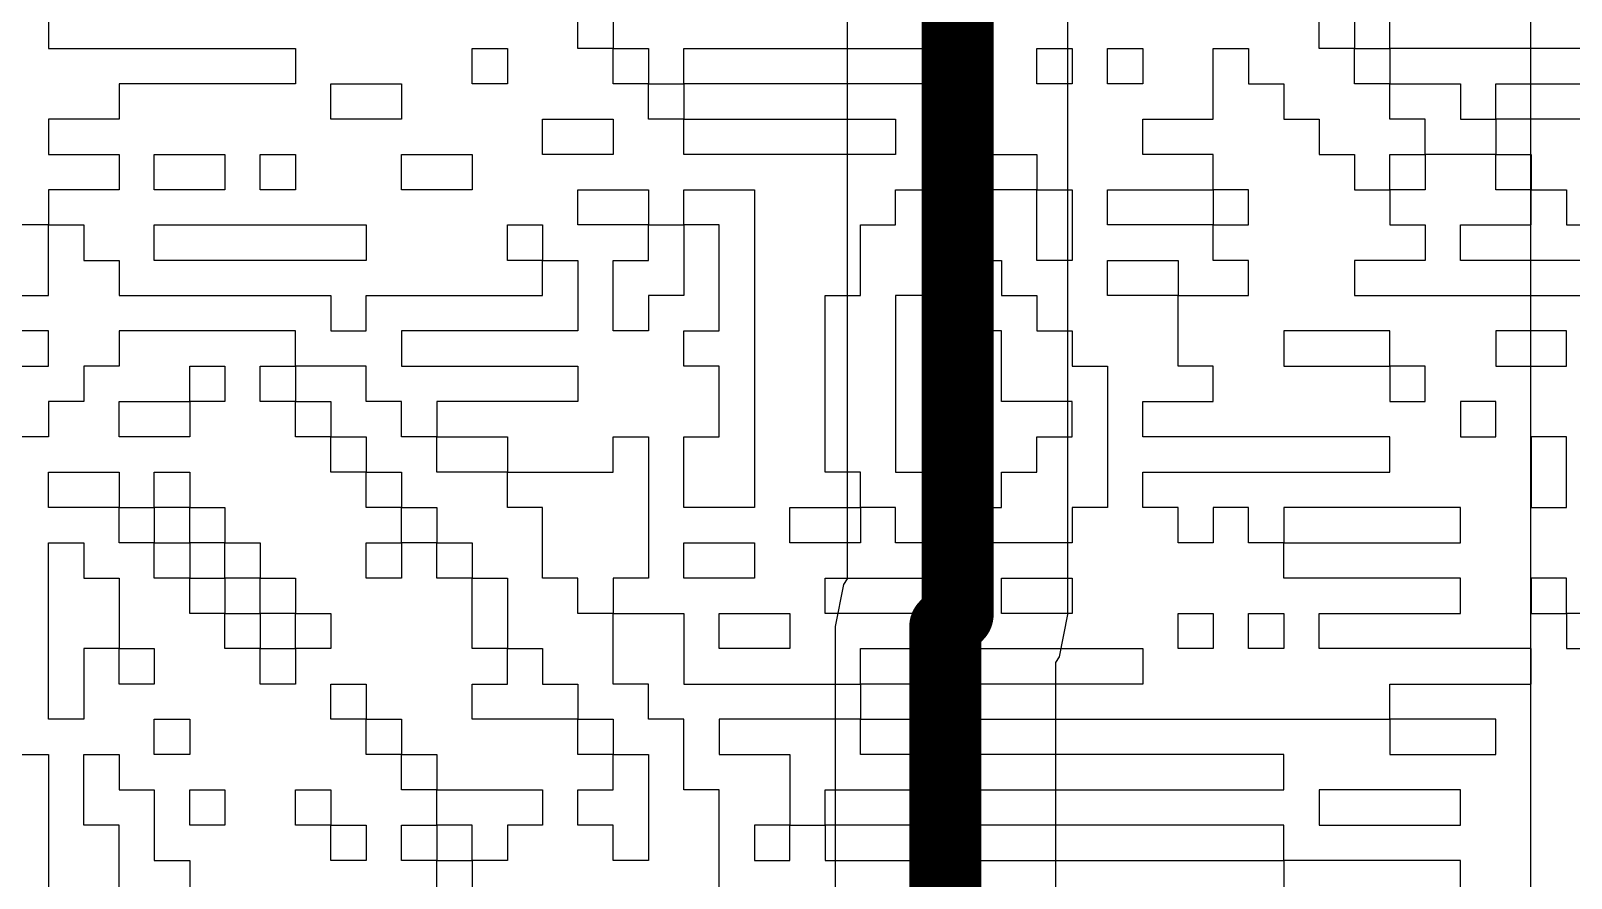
# Model space of a CAD drawing. Header units: inches. Extents: x 0.02 to 6.01, y 0.01 to 5.6.
# Drawn here: x 3.3868 to 3.6003, y 2.6348 to 2.7523 of the extents above; entities that cross this region are included whole.
import ezdxf

# ---------------------------------------------------------------- set-up
doc = ezdxf.new("R2010")
doc.units = ezdxf.units.IN
doc.header["$MEASUREMENT"] = 0
for name, color, linetype in [('Bottom Layer', 5, 'Continuous'), ('Bottom Overlay', 54, 'Continuous'), ('Top Layer', 1, 'Continuous')]:
    doc.layers.add(name, color=color, linetype=linetype)

msp = doc.modelspace()

# ---------------------------------------------------------------- linework, layer by layer
at = {"layer": 'Bottom Layer'}
msp.add_lwpolyline([(4.54993, 5.5954, 0.01, 0.01, -0.760418), (3.00371, 0.01993, 0.01, 0.01, 0)], format="xyseb", dxfattribs=at)
at = {"layer": 'Bottom Overlay'}
for p, q in [((3.38925, 2.75471), (3.38925, 2.74981)), ((3.46265, 2.74981), (3.46265, 2.75471)), ((3.46755, 2.75471), (3.46755, 2.74981)), ((3.56541, 2.74981), (3.56541, 2.75471)), ((3.57031, 2.75471), (3.57031, 2.74981)), ((3.5752, 2.74981), (3.5752, 2.75471)), ((3.38925, 2.74981), (3.42351, 2.74981)), ((3.42351, 2.74981), (3.42351, 2.74492)), ((3.44797, 2.74492), (3.44797, 2.74981)), ((3.44797, 2.74981), (3.45287, 2.74981)), ((3.45287, 2.74981), (3.45287, 2.74492)), ((3.46755, 2.74981), (3.46265, 2.74981)), ((3.46755, 2.74492), (3.46755, 2.74981)), ((3.46755, 2.74981), (3.47244, 2.74981)), ((3.47244, 2.74981), (3.47244, 2.74492)), ((3.47733, 2.74492), (3.47733, 2.74981)), ((3.47733, 2.74981), (3.51159, 2.74981)), ((3.51159, 2.74981), (3.51648, 2.74981)), ((3.51648, 2.74981), (3.51648, 2.74492)), ((3.52627, 2.74981), (3.53116, 2.74981)), ((3.52627, 2.74492), (3.52627, 2.74981)), ((3.53116, 2.74981), (3.53116, 2.74492)), ((3.53605, 2.74981), (3.54095, 2.74981)), ((3.53605, 2.74492), (3.53605, 2.74981)), ((3.54095, 2.74981), (3.54095, 2.74492)), ((3.55073, 2.74003), (3.55073, 2.74981)), ((3.55073, 2.74981), (3.55563, 2.74981)), ((3.55563, 2.74981), (3.55563, 2.74492)), ((3.57031, 2.74981), (3.56541, 2.74981)), ((3.57031, 2.74981), (3.5752, 2.74981)), ((3.57031, 2.74492), (3.57031, 2.74981)), ((3.5752, 2.74981), (3.5752, 2.74492)), ((3.61435, 2.74981), (3.5752, 2.74981)), ((3.42351, 2.74492), (3.39904, 2.74492)), ((3.39904, 2.74492), (3.39904, 2.74003)), ((3.4284, 2.74003), (3.4284, 2.74492)), ((3.4284, 2.74492), (3.43329, 2.74492)), ((3.43329, 2.74492), (3.43819, 2.74492)), ((3.43819, 2.74492), (3.43819, 2.74003)), ((3.45287, 2.74492), (3.44797, 2.74492)), ((3.47244, 2.74492), (3.46755, 2.74492)), ((3.47244, 2.74492), (3.47733, 2.74492)), ((3.47244, 2.74003), (3.47244, 2.74492)), ((3.47733, 2.74492), (3.47733, 2.74003)), ((3.51648, 2.74492), (3.47733, 2.74492)), ((3.53116, 2.74492), (3.52627, 2.74492)), ((3.54095, 2.74492), (3.53605, 2.74492)), ((3.55563, 2.74492), (3.56052, 2.74492)), ((3.56052, 2.74492), (3.56052, 2.74003)), ((3.5752, 2.74492), (3.57031, 2.74492)), ((3.5752, 2.74003), (3.5752, 2.74492)), ((3.5752, 2.74492), (3.58499, 2.74492)), ((3.58499, 2.74492), (3.58499, 2.74003)), ((3.58988, 2.74003), (3.58988, 2.74492)), ((3.58988, 2.74492), (3.60945, 2.74492)), ((3.39904, 2.74003), (3.38925, 2.74003)), ((3.38925, 2.74003), (3.38925, 2.73513)), ((3.43819, 2.74003), (3.4284, 2.74003)), ((3.45776, 2.73513), (3.45776, 2.74003)), ((3.45776, 2.74003), (3.46755, 2.74003)), ((3.46755, 2.74003), (3.46755, 2.73513)), ((3.47733, 2.74003), (3.47244, 2.74003)), ((3.47733, 2.73513), (3.47733, 2.74003)), ((3.47733, 2.74003), (3.50669, 2.74003)), ((3.50669, 2.74003), (3.50669, 2.73513)), ((3.54095, 2.73513), (3.54095, 2.74003)), ((3.54095, 2.74003), (3.55073, 2.74003)), ((3.56052, 2.74003), (3.56541, 2.74003)), ((3.56541, 2.74003), (3.56541, 2.73513)), ((3.58009, 2.74003), (3.5752, 2.74003)), ((3.58009, 2.73513), (3.58009, 2.74003)), ((3.58499, 2.74003), (3.58988, 2.74003)), ((3.58988, 2.74003), (3.58988, 2.73513)), ((3.60945, 2.74003), (3.58988, 2.74003)), ((3.38925, 2.73513), (3.39904, 2.73513)), ((3.39904, 2.73513), (3.39904, 2.73024)), ((3.40393, 2.73024), (3.40393, 2.73513)), ((3.40393, 2.73513), (3.41372, 2.73513)), ((3.41372, 2.73513), (3.41372, 2.73024)), ((3.41861, 2.73024), (3.41861, 2.73513)), ((3.41861, 2.73513), (3.42351, 2.73513)), ((3.42351, 2.73513), (3.42351, 2.73024)), ((3.43819, 2.73024), (3.43819, 2.73513)), ((3.43819, 2.73513), (3.44797, 2.73513)), ((3.44797, 2.73513), (3.44797, 2.73024)), ((3.46265, 2.73513), (3.45776, 2.73513)), ((3.46755, 2.73513), (3.46265, 2.73513)), ((3.50669, 2.73513), (3.47733, 2.73513)), ((3.51159, 2.73024), (3.51159, 2.73513)), ((3.51159, 2.73513), (3.52627, 2.73513)), ((3.52627, 2.73513), (3.52627, 2.73024)), ((3.55073, 2.73513), (3.54095, 2.73513)), ((3.55073, 2.73024), (3.55073, 2.73513)), ((3.56541, 2.73513), (3.57031, 2.73513)), ((3.57031, 2.73513), (3.57031, 2.73024)), ((3.5752, 2.73024), (3.5752, 2.73513)), ((3.5752, 2.73513), (3.58009, 2.73513)), ((3.58009, 2.73513), (3.58009, 2.73024)), ((3.58988, 2.73513), (3.58009, 2.73513)), ((3.58988, 2.73024), (3.58988, 2.73513)), ((3.58988, 2.73513), (3.59477, 2.73513)), ((3.59477, 2.73513), (3.59477, 2.73024)), ((3.39904, 2.73024), (3.38925, 2.73024)), ((3.38925, 2.73024), (3.38925, 2.72535)), ((3.41372, 2.73024), (3.40393, 2.73024)), ((3.42351, 2.73024), (3.41861, 2.73024)), ((3.44308, 2.73024), (3.43819, 2.73024)), ((3.44797, 2.73024), (3.44308, 2.73024)), ((3.46265, 2.72535), (3.46265, 2.73024)), ((3.46265, 2.73024), (3.46755, 2.73024)), ((3.46755, 2.73024), (3.47244, 2.73024)), ((3.47244, 2.73024), (3.47244, 2.72535)), ((3.47733, 2.72535), (3.47733, 2.73024)), ((3.47733, 2.73024), (3.48223, 2.73024)), ((3.48223, 2.73024), (3.48712, 2.73024)), ((3.48712, 2.73024), (3.48712, 2.6862)), ((3.50669, 2.72535), (3.50669, 2.73024)), ((3.50669, 2.73024), (3.51159, 2.73024)), ((3.51648, 2.73024), (3.51159, 2.73024)), ((3.51159, 2.73024), (3.51159, 2.71556)), ((3.52627, 2.73024), (3.51648, 2.73024)), ((3.52627, 2.72045), (3.52627, 2.73024)), ((3.52627, 2.73024), (3.53116, 2.73024)), ((3.53116, 2.73024), (3.53116, 2.72535)), ((3.53605, 2.72535), (3.53605, 2.73024)), ((3.53605, 2.73024), (3.55073, 2.73024)), ((3.55073, 2.73024), (3.55073, 2.72535)), ((3.55563, 2.73024), (3.55073, 2.73024)), ((3.55563, 2.72535), (3.55563, 2.73024)), ((3.57031, 2.73024), (3.5752, 2.73024)), ((3.58009, 2.73024), (3.5752, 2.73024)), ((3.5752, 2.73024), (3.5752, 2.72535)), ((3.59477, 2.73024), (3.58988, 2.73024)), ((3.59477, 2.72535), (3.59477, 2.73024)), ((3.59477, 2.73024), (3.59967, 2.73024)), ((3.59967, 2.73024), (3.59967, 2.72535)), ((3.38925, 2.72535), (3.37947, 2.72535)), ((3.38925, 2.71556), (3.38925, 2.72535)), ((3.38925, 2.72535), (3.39415, 2.72535)), ((3.39415, 2.72535), (3.39415, 2.72045)), ((3.40393, 2.72045), (3.40393, 2.72535)), ((3.40393, 2.72535), (3.43329, 2.72535)), ((3.43329, 2.72535), (3.43329, 2.72045)), ((3.45287, 2.72535), (3.45776, 2.72535)), ((3.45287, 2.72045), (3.45287, 2.72535)), ((3.45776, 2.72535), (3.45776, 2.72045)), ((3.47244, 2.72535), (3.46265, 2.72535)), ((3.47244, 2.72045), (3.47244, 2.72535)), ((3.47244, 2.72535), (3.47733, 2.72535)), ((3.47733, 2.72535), (3.47733, 2.72045)), ((3.48223, 2.72535), (3.47733, 2.72535)), ((3.48223, 2.71067), (3.48223, 2.72535)), ((3.5018, 2.71556), (3.5018, 2.72535)), ((3.5018, 2.72535), (3.50669, 2.72535)), ((3.53116, 2.72535), (3.53116, 2.72045)), ((3.54095, 2.72535), (3.53605, 2.72535)), ((3.54584, 2.72535), (3.54095, 2.72535)), ((3.55073, 2.72535), (3.54584, 2.72535)), ((3.55073, 2.72045), (3.55073, 2.72535)), ((3.55073, 2.72535), (3.55563, 2.72535)), ((3.5752, 2.72535), (3.58009, 2.72535)), ((3.58009, 2.72535), (3.58009, 2.72045)), ((3.58499, 2.72045), (3.58499, 2.72535)), ((3.58499, 2.72535), (3.59477, 2.72535)), ((3.59967, 2.72535), (3.60456, 2.72535)), ((3.39415, 2.72045), (3.39904, 2.72045)), ((3.39904, 2.72045), (3.39904, 2.71556)), ((3.40883, 2.72045), (3.40393, 2.72045)), ((3.43329, 2.72045), (3.40883, 2.72045)), ((3.45776, 2.72045), (3.45287, 2.72045)), ((3.45776, 2.71556), (3.45776, 2.72045)), ((3.45776, 2.72045), (3.46265, 2.72045)), ((3.46265, 2.72045), (3.46265, 2.71067)), ((3.46755, 2.71067), (3.46755, 2.72045)), ((3.46755, 2.72045), (3.47244, 2.72045)), ((3.47733, 2.72045), (3.47733, 2.71556)), ((3.51648, 2.71067), (3.51648, 2.72045)), ((3.51648, 2.72045), (3.52137, 2.72045)), ((3.52137, 2.72045), (3.52137, 2.71556)), ((3.53116, 2.72045), (3.52627, 2.72045)), ((3.53605, 2.71556), (3.53605, 2.72045)), ((3.53605, 2.72045), (3.54584, 2.72045)), ((3.54584, 2.72045), (3.54584, 2.71556)), ((3.55563, 2.72045), (3.55073, 2.72045)), ((3.55563, 2.71556), (3.55563, 2.72045)), ((3.58009, 2.72045), (3.57031, 2.72045)), ((3.57031, 2.72045), (3.57031, 2.71556)), ((3.59477, 2.72045), (3.58499, 2.72045)), ((3.59967, 2.72045), (3.59477, 2.72045)), ((3.60456, 2.72045), (3.59967, 2.72045)), ((3.38436, 2.71556), (3.38925, 2.71556)), ((3.39904, 2.71556), (3.4284, 2.71556)), ((3.4284, 2.71556), (3.4284, 2.71067)), ((3.43329, 2.71067), (3.43329, 2.71556)), ((3.43329, 2.71556), (3.45776, 2.71556)), ((3.47733, 2.71556), (3.47244, 2.71556)), ((3.47244, 2.71556), (3.47244, 2.71067)), ((3.49691, 2.69109), (3.49691, 2.71556)), ((3.49691, 2.71556), (3.5018, 2.71556)), ((3.51159, 2.71556), (3.50669, 2.71556)), ((3.50669, 2.71556), (3.50669, 2.69109)), ((3.52137, 2.71556), (3.52627, 2.71556)), ((3.52627, 2.71556), (3.52627, 2.71067)), ((3.54095, 2.71556), (3.53605, 2.71556)), ((3.54584, 2.71556), (3.54095, 2.71556)), ((3.54584, 2.70577), (3.54584, 2.71556)), ((3.54584, 2.71556), (3.55563, 2.71556)), ((3.57031, 2.71556), (3.60456, 2.71556)), ((3.38925, 2.71067), (3.38436, 2.71067)), ((3.38925, 2.70577), (3.38925, 2.71067)), ((3.42351, 2.71067), (3.39904, 2.71067)), ((3.39904, 2.71067), (3.39904, 2.70577)), ((3.42351, 2.70577), (3.42351, 2.71067)), ((3.4284, 2.71067), (3.43329, 2.71067)), ((3.46265, 2.71067), (3.43819, 2.71067)), ((3.43819, 2.71067), (3.43819, 2.70577)), ((3.47244, 2.71067), (3.46755, 2.71067)), ((3.47733, 2.70577), (3.47733, 2.71067)), ((3.47733, 2.71067), (3.48223, 2.71067)), ((3.51159, 2.70577), (3.51159, 2.71067)), ((3.51159, 2.71067), (3.51648, 2.71067)), ((3.51648, 2.71067), (3.51648, 2.70088)), ((3.52137, 2.71067), (3.51648, 2.71067)), ((3.52137, 2.70088), (3.52137, 2.71067)), ((3.52627, 2.71067), (3.53116, 2.71067)), ((3.53116, 2.71067), (3.53116, 2.70577)), ((3.5752, 2.71067), (3.56052, 2.71067)), ((3.56052, 2.71067), (3.56052, 2.70577)), ((3.5752, 2.70577), (3.5752, 2.71067)), ((3.59967, 2.71067), (3.58988, 2.71067)), ((3.58988, 2.71067), (3.58988, 2.70577)), ((3.59967, 2.70577), (3.59967, 2.71067)), ((3.38436, 2.70577), (3.38925, 2.70577)), ((3.39904, 2.70577), (3.39415, 2.70577)), ((3.39415, 2.70577), (3.39415, 2.70088)), ((3.40883, 2.70088), (3.40883, 2.70577)), ((3.40883, 2.70577), (3.41372, 2.70577)), ((3.41372, 2.70577), (3.41372, 2.70088)), ((3.41861, 2.70577), (3.42351, 2.70577)), ((3.41861, 2.70088), (3.41861, 2.70577)), ((3.42351, 2.70577), (3.42351, 2.70088)), ((3.43329, 2.70577), (3.42351, 2.70577)), ((3.43329, 2.70088), (3.43329, 2.70577)), ((3.43819, 2.70577), (3.46265, 2.70577)), ((3.46265, 2.70577), (3.46265, 2.70088)), ((3.48223, 2.70577), (3.47733, 2.70577)), ((3.48223, 2.69599), (3.48223, 2.70577)), ((3.51159, 2.70088), (3.51159, 2.70577)), ((3.53116, 2.70577), (3.53605, 2.70577)), ((3.53605, 2.70577), (3.53605, 2.6862)), ((3.55073, 2.70577), (3.54584, 2.70577)), ((3.55073, 2.70088), (3.55073, 2.70577)), ((3.56052, 2.70577), (3.5752, 2.70577)), ((3.5752, 2.70577), (3.5752, 2.70088)), ((3.58009, 2.70577), (3.5752, 2.70577)), ((3.58009, 2.70088), (3.58009, 2.70577)), ((3.58988, 2.70577), (3.59967, 2.70577)), ((3.39415, 2.70088), (3.38925, 2.70088)), ((3.38925, 2.70088), (3.38925, 2.69599)), ((3.39904, 2.69599), (3.39904, 2.70088)), ((3.39904, 2.70088), (3.40883, 2.70088)), ((3.41372, 2.70088), (3.40883, 2.70088)), ((3.40883, 2.70088), (3.40883, 2.69599)), ((3.42351, 2.70088), (3.41861, 2.70088)), ((3.42351, 2.69599), (3.42351, 2.70088)), ((3.42351, 2.70088), (3.4284, 2.70088)), ((3.4284, 2.70088), (3.4284, 2.69599)), ((3.43819, 2.70088), (3.43329, 2.70088)), ((3.43819, 2.69599), (3.43819, 2.70088)), ((3.46265, 2.70088), (3.44308, 2.70088)), ((3.44308, 2.70088), (3.44308, 2.69599)), ((3.51648, 2.70088), (3.51159, 2.70088)), ((3.52627, 2.70088), (3.52137, 2.70088)), ((3.53116, 2.70088), (3.52627, 2.70088)), ((3.53116, 2.69599), (3.53116, 2.70088)), ((3.54095, 2.69599), (3.54095, 2.70088)), ((3.54095, 2.70088), (3.55073, 2.70088)), ((3.5752, 2.70088), (3.58009, 2.70088)), ((3.58988, 2.70088), (3.58499, 2.70088)), ((3.58499, 2.70088), (3.58499, 2.69599)), ((3.58988, 2.69599), (3.58988, 2.70088)), ((3.38925, 2.69599), (3.38436, 2.69599)), ((3.40883, 2.69599), (3.39904, 2.69599)), ((3.4284, 2.69599), (3.42351, 2.69599)), ((3.4284, 2.69109), (3.4284, 2.69599)), ((3.4284, 2.69599), (3.43329, 2.69599)), ((3.43329, 2.69599), (3.43329, 2.69109)), ((3.44308, 2.69599), (3.43819, 2.69599)), ((3.44308, 2.69599), (3.44797, 2.69599)), ((3.44308, 2.69109), (3.44308, 2.69599)), ((3.44797, 2.69599), (3.45287, 2.69599)), ((3.45287, 2.69599), (3.45287, 2.69109)), ((3.46755, 2.69109), (3.46755, 2.69599)), ((3.46755, 2.69599), (3.47244, 2.69599)), ((3.47244, 2.69599), (3.47244, 2.67641)), ((3.47733, 2.6862), (3.47733, 2.69599)), ((3.47733, 2.69599), (3.48223, 2.69599)), ((3.52627, 2.69109), (3.52627, 2.69599)), ((3.52627, 2.69599), (3.53116, 2.69599)), ((3.5752, 2.69599), (3.54095, 2.69599)), ((3.5752, 2.69109), (3.5752, 2.69599)), ((3.58499, 2.69599), (3.58988, 2.69599)), ((3.59967, 2.69599), (3.59477, 2.69599)), ((3.59477, 2.69599), (3.59477, 2.6862)), ((3.59967, 2.69109), (3.59967, 2.69599)), ((3.38925, 2.6862), (3.38925, 2.69109)), ((3.38925, 2.69109), (3.39904, 2.69109)), ((3.39904, 2.69109), (3.39904, 2.6862)), ((3.40393, 2.6862), (3.40393, 2.69109)), ((3.40393, 2.69109), (3.40883, 2.69109)), ((3.40883, 2.69109), (3.40883, 2.6862)), ((3.43329, 2.69109), (3.4284, 2.69109)), ((3.43329, 2.6862), (3.43329, 2.69109)), ((3.43329, 2.69109), (3.43819, 2.69109)), ((3.43819, 2.69109), (3.43819, 2.6862)), ((3.45287, 2.69109), (3.44308, 2.69109)), ((3.45287, 2.6862), (3.45287, 2.69109)), ((3.45287, 2.69109), (3.46755, 2.69109)), ((3.5018, 2.69109), (3.49691, 2.69109)), ((3.5018, 2.6862), (3.5018, 2.69109)), ((3.50669, 2.69109), (3.51159, 2.69109)), ((3.51159, 2.69109), (3.51159, 2.6862)), ((3.52137, 2.6862), (3.52137, 2.69109)), ((3.52137, 2.69109), (3.52627, 2.69109)), ((3.54095, 2.6862), (3.54095, 2.69109)), ((3.54095, 2.69109), (3.5752, 2.69109)), ((3.59967, 2.6862), (3.59967, 2.69109)), ((3.39904, 2.6862), (3.38925, 2.6862)), ((3.39904, 2.68131), (3.39904, 2.6862)), ((3.39904, 2.6862), (3.40393, 2.6862)), ((3.40883, 2.6862), (3.40393, 2.6862)), ((3.40393, 2.6862), (3.40393, 2.68131)), ((3.40883, 2.68131), (3.40883, 2.6862)), ((3.40883, 2.6862), (3.41372, 2.6862)), ((3.41372, 2.6862), (3.41372, 2.68131)), ((3.43819, 2.6862), (3.43329, 2.6862)), ((3.43819, 2.6862), (3.44308, 2.6862)), ((3.43819, 2.68131), (3.43819, 2.6862)), ((3.44308, 2.6862), (3.44308, 2.68131)), ((3.45776, 2.6862), (3.45287, 2.6862)), ((3.45776, 2.67641), (3.45776, 2.6862)), ((3.48712, 2.6862), (3.47733, 2.6862)), ((3.49201, 2.68131), (3.49201, 2.6862)), ((3.49201, 2.6862), (3.5018, 2.6862)), ((3.5018, 2.6862), (3.5018, 2.68131)), ((3.50669, 2.6862), (3.5018, 2.6862)), ((3.50669, 2.68131), (3.50669, 2.6862)), ((3.51159, 2.6862), (3.52137, 2.6862)), ((3.53605, 2.6862), (3.53116, 2.6862)), ((3.53116, 2.6862), (3.53116, 2.68131)), ((3.54584, 2.6862), (3.54095, 2.6862)), ((3.54584, 2.68131), (3.54584, 2.6862)), ((3.55563, 2.6862), (3.55073, 2.6862)), ((3.55073, 2.6862), (3.55073, 2.68131)), ((3.55563, 2.68131), (3.55563, 2.6862)), ((3.58499, 2.6862), (3.56052, 2.6862)), ((3.56052, 2.6862), (3.56052, 2.68131)), ((3.58499, 2.68131), (3.58499, 2.6862)), ((3.59477, 2.6862), (3.59967, 2.6862)), ((3.38925, 2.65684), (3.38925, 2.68131)), ((3.38925, 2.68131), (3.39415, 2.68131)), ((3.39415, 2.68131), (3.39415, 2.67641)), ((3.40393, 2.68131), (3.39904, 2.68131)), ((3.40393, 2.67641), (3.40393, 2.68131)), ((3.40393, 2.68131), (3.40883, 2.68131)), ((3.40883, 2.68131), (3.40883, 2.67641)), ((3.41372, 2.68131), (3.40883, 2.68131)), ((3.41372, 2.67641), (3.41372, 2.68131)), ((3.41372, 2.68131), (3.41861, 2.68131)), ((3.41861, 2.68131), (3.41861, 2.67641)), ((3.43329, 2.68131), (3.43819, 2.68131)), ((3.43329, 2.67641), (3.43329, 2.68131)), ((3.43819, 2.68131), (3.43819, 2.67641)), ((3.44308, 2.68131), (3.43819, 2.68131)), ((3.44308, 2.67641), (3.44308, 2.68131)), ((3.44308, 2.68131), (3.44797, 2.68131)), ((3.44797, 2.68131), (3.44797, 2.67641)), ((3.47733, 2.67641), (3.47733, 2.68131)), ((3.47733, 2.68131), (3.48712, 2.68131)), ((3.48712, 2.68131), (3.48712, 2.67641)), ((3.5018, 2.68131), (3.49201, 2.68131)), ((3.53116, 2.68131), (3.50669, 2.68131)), ((3.55073, 2.68131), (3.54584, 2.68131)), ((3.56052, 2.68131), (3.55563, 2.68131)), ((3.56052, 2.67641), (3.56052, 2.68131)), ((3.56052, 2.68131), (3.58499, 2.68131)), ((3.39415, 2.67641), (3.39904, 2.67641)), ((3.39904, 2.67641), (3.39904, 2.66663)), ((3.40883, 2.67641), (3.40393, 2.67641)), ((3.40883, 2.67641), (3.41372, 2.67641)), ((3.40883, 2.67152), (3.40883, 2.67641)), ((3.41861, 2.67641), (3.41372, 2.67641)), ((3.41372, 2.67641), (3.41372, 2.67152)), ((3.41861, 2.67641), (3.42351, 2.67641)), ((3.41861, 2.67152), (3.41861, 2.67641)), ((3.42351, 2.67641), (3.42351, 2.67152)), ((3.43819, 2.67641), (3.43329, 2.67641)), ((3.44797, 2.67641), (3.44308, 2.67641)), ((3.44797, 2.66663), (3.44797, 2.67641)), ((3.44797, 2.67641), (3.45287, 2.67641)), ((3.45287, 2.67641), (3.45287, 2.67152)), ((3.46265, 2.67641), (3.45776, 2.67641)), ((3.46265, 2.67152), (3.46265, 2.67641)), ((3.47244, 2.67641), (3.46755, 2.67641)), ((3.46755, 2.67641), (3.46755, 2.67152)), ((3.48712, 2.67641), (3.47733, 2.67641)), ((3.49691, 2.67152), (3.49691, 2.67641)), ((3.49691, 2.67641), (3.51648, 2.67641)), ((3.51648, 2.67641), (3.51648, 2.67152)), ((3.52137, 2.67152), (3.52137, 2.67641)), ((3.52137, 2.67641), (3.53116, 2.67641)), ((3.53116, 2.67641), (3.53116, 2.67152)), ((3.58499, 2.67641), (3.56052, 2.67641)), ((3.58499, 2.67152), (3.58499, 2.67641)), ((3.59967, 2.67641), (3.59477, 2.67641)), ((3.59477, 2.67641), (3.59477, 2.67152)), ((3.59967, 2.67152), (3.59967, 2.67641)), ((3.41372, 2.67152), (3.40883, 2.67152)), ((3.41372, 2.66663), (3.41372, 2.67152)), ((3.41372, 2.67152), (3.41861, 2.67152)), ((3.42351, 2.67152), (3.41861, 2.67152)), ((3.41861, 2.67152), (3.41861, 2.66663)), ((3.42351, 2.67152), (3.4284, 2.67152)), ((3.42351, 2.66663), (3.42351, 2.67152)), ((3.4284, 2.67152), (3.4284, 2.66663)), ((3.45287, 2.67152), (3.45287, 2.66663)), ((3.46755, 2.67152), (3.46265, 2.67152)), ((3.46755, 2.66173), (3.46755, 2.67152)), ((3.46755, 2.67152), (3.47733, 2.67152)), ((3.47733, 2.67152), (3.47733, 2.66173)), ((3.48223, 2.66663), (3.48223, 2.67152)), ((3.48223, 2.67152), (3.49201, 2.67152)), ((3.49201, 2.67152), (3.49201, 2.66663)), ((3.5018, 2.67152), (3.49691, 2.67152)), ((3.50669, 2.67152), (3.5018, 2.67152)), ((3.51648, 2.67152), (3.50669, 2.67152)), ((3.53116, 2.67152), (3.52137, 2.67152)), ((3.54584, 2.66663), (3.54584, 2.67152)), ((3.54584, 2.67152), (3.55073, 2.67152)), ((3.55073, 2.67152), (3.55073, 2.66663)), ((3.55563, 2.66663), (3.55563, 2.67152)), ((3.55563, 2.67152), (3.56052, 2.67152)), ((3.56052, 2.67152), (3.56052, 2.66663)), ((3.56541, 2.66663), (3.56541, 2.67152)), ((3.56541, 2.67152), (3.58499, 2.67152)), ((3.59477, 2.67152), (3.59967, 2.67152)), ((3.59967, 2.67152), (3.59967, 2.66663)), ((3.60456, 2.67152), (3.59967, 2.67152)), ((3.39904, 2.66663), (3.39415, 2.66663)), ((3.39415, 2.66663), (3.39415, 2.65684)), ((3.39904, 2.66173), (3.39904, 2.66663)), ((3.39904, 2.66663), (3.40393, 2.66663)), ((3.40393, 2.66663), (3.40393, 2.66173)), ((3.41861, 2.66663), (3.41372, 2.66663)), ((3.41861, 2.66663), (3.42351, 2.66663)), ((3.41861, 2.66173), (3.41861, 2.66663)), ((3.4284, 2.66663), (3.42351, 2.66663)), ((3.42351, 2.66663), (3.42351, 2.66173)), ((3.45287, 2.66663), (3.44797, 2.66663)), ((3.45287, 2.66173), (3.45287, 2.66663)), ((3.45287, 2.66663), (3.45776, 2.66663)), ((3.45776, 2.66663), (3.45776, 2.66173)), ((3.48712, 2.66663), (3.48223, 2.66663)), ((3.49201, 2.66663), (3.48712, 2.66663)), ((3.5018, 2.66663), (3.50669, 2.66663)), ((3.5018, 2.66173), (3.5018, 2.66663)), ((3.50669, 2.66663), (3.54095, 2.66663)), ((3.54095, 2.66663), (3.54095, 2.66173)), ((3.55073, 2.66663), (3.54584, 2.66663)), ((3.56052, 2.66663), (3.55563, 2.66663)), ((3.59477, 2.66663), (3.56541, 2.66663)), ((3.59477, 2.66173), (3.59477, 2.66663)), ((3.59967, 2.66663), (3.60456, 2.66663)), ((3.40393, 2.66173), (3.39904, 2.66173)), ((3.42351, 2.66173), (3.41861, 2.66173)), ((3.4284, 2.65684), (3.4284, 2.66173)), ((3.4284, 2.66173), (3.43329, 2.66173)), ((3.43329, 2.66173), (3.43329, 2.65684)), ((3.44797, 2.65684), (3.44797, 2.66173)), ((3.44797, 2.66173), (3.45287, 2.66173)), ((3.45776, 2.66173), (3.46265, 2.66173)), ((3.46265, 2.66173), (3.46265, 2.65684)), ((3.47244, 2.66173), (3.46755, 2.66173)), ((3.47244, 2.65684), (3.47244, 2.66173)), ((3.47733, 2.66173), (3.5018, 2.66173)), ((3.54095, 2.66173), (3.5018, 2.66173)), ((3.5018, 2.66173), (3.5018, 2.65684)), ((3.5752, 2.65684), (3.5752, 2.66173)), ((3.5752, 2.66173), (3.59477, 2.66173)), ((3.39415, 2.65684), (3.38925, 2.65684)), ((3.40393, 2.65195), (3.40393, 2.65684)), ((3.40393, 2.65684), (3.40883, 2.65684)), ((3.40883, 2.65684), (3.40883, 2.65195)), ((3.43329, 2.65684), (3.4284, 2.65684)), ((3.43329, 2.65684), (3.43819, 2.65684)), ((3.43329, 2.65195), (3.43329, 2.65684)), ((3.43819, 2.65684), (3.43819, 2.65195)), ((3.45776, 2.65684), (3.44797, 2.65684)), ((3.46265, 2.65684), (3.45776, 2.65684)), ((3.46265, 2.65684), (3.46755, 2.65684)), ((3.46265, 2.65195), (3.46265, 2.65684)), ((3.46755, 2.65684), (3.46755, 2.65195)), ((3.47733, 2.65684), (3.47244, 2.65684)), ((3.47733, 2.64705), (3.47733, 2.65684)), ((3.5018, 2.65684), (3.48223, 2.65684)), ((3.48223, 2.65684), (3.48223, 2.65195)), ((3.5018, 2.65684), (3.5752, 2.65684)), ((3.5018, 2.65195), (3.5018, 2.65684)), ((3.5752, 2.65684), (3.5752, 2.65195)), ((3.58988, 2.65684), (3.5752, 2.65684)), ((3.58988, 2.65195), (3.58988, 2.65684)), ((3.38436, 2.65195), (3.38925, 2.65195)), ((3.38925, 2.65195), (3.38925, 2.63237)), ((3.39415, 2.64216), (3.39415, 2.65195)), ((3.39415, 2.65195), (3.39904, 2.65195)), ((3.39904, 2.65195), (3.39904, 2.64705)), ((3.40883, 2.65195), (3.40393, 2.65195)), ((3.43819, 2.65195), (3.43329, 2.65195)), ((3.43819, 2.64705), (3.43819, 2.65195)), ((3.43819, 2.65195), (3.44308, 2.65195)), ((3.44308, 2.65195), (3.44308, 2.64705)), ((3.46755, 2.65195), (3.46265, 2.65195)), ((3.46755, 2.64705), (3.46755, 2.65195)), ((3.46755, 2.65195), (3.47244, 2.65195)), ((3.47244, 2.65195), (3.47244, 2.64705)), ((3.48223, 2.65195), (3.49201, 2.65195)), ((3.49201, 2.65195), (3.49201, 2.64216)), ((3.56052, 2.65195), (3.5018, 2.65195)), ((3.56052, 2.64705), (3.56052, 2.65195)), ((3.5752, 2.65195), (3.58988, 2.65195)), ((3.39904, 2.64705), (3.40393, 2.64705)), ((3.40393, 2.64705), (3.40393, 2.64216)), ((3.40883, 2.64705), (3.41372, 2.64705)), ((3.40883, 2.64216), (3.40883, 2.64705)), ((3.41372, 2.64705), (3.41372, 2.64216)), ((3.42351, 2.64705), (3.4284, 2.64705)), ((3.42351, 2.64216), (3.42351, 2.64705)), ((3.4284, 2.64705), (3.4284, 2.64216)), ((3.44308, 2.64705), (3.43819, 2.64705)), ((3.44308, 2.64216), (3.44308, 2.64705)), ((3.44308, 2.64705), (3.45776, 2.64705)), ((3.45776, 2.64705), (3.45776, 2.64216)), ((3.46265, 2.64216), (3.46265, 2.64705)), ((3.46265, 2.64705), (3.46755, 2.64705)), ((3.47244, 2.64705), (3.47244, 2.64216)), ((3.48223, 2.64705), (3.47733, 2.64705)), ((3.48223, 2.62748), (3.48223, 2.64705)), ((3.49691, 2.64216), (3.49691, 2.64705)), ((3.49691, 2.64705), (3.56052, 2.64705)), ((3.58499, 2.64705), (3.56541, 2.64705)), ((3.56541, 2.64705), (3.56541, 2.64216)), ((3.58499, 2.64216), (3.58499, 2.64705)), ((3.39904, 2.64216), (3.39415, 2.64216)), ((3.39904, 2.62748), (3.39904, 2.64216)), ((3.40393, 2.64216), (3.40393, 2.63727)), ((3.41372, 2.64216), (3.40883, 2.64216)), ((3.4284, 2.64216), (3.42351, 2.64216)), ((3.4284, 2.64216), (3.43329, 2.64216)), ((3.4284, 2.63727), (3.4284, 2.64216)), ((3.43329, 2.64216), (3.43329, 2.63727)), ((3.43819, 2.63727), (3.43819, 2.64216)), ((3.43819, 2.64216), (3.44308, 2.64216)), ((3.44797, 2.64216), (3.44308, 2.64216)), ((3.44308, 2.64216), (3.44308, 2.63727)), ((3.44797, 2.63727), (3.44797, 2.64216)), ((3.45776, 2.64216), (3.45287, 2.64216)), ((3.45287, 2.64216), (3.45287, 2.63727)), ((3.46755, 2.64216), (3.46265, 2.64216)), ((3.46755, 2.63727), (3.46755, 2.64216)), ((3.47244, 2.64216), (3.47244, 2.63727)), ((3.49201, 2.64216), (3.48712, 2.64216)), ((3.48712, 2.64216), (3.48712, 2.63727)), ((3.49201, 2.63727), (3.49201, 2.64216)), ((3.49201, 2.64216), (3.49691, 2.64216)), ((3.49691, 2.64216), (3.49691, 2.63727)), ((3.56052, 2.64216), (3.49691, 2.64216)), ((3.56052, 2.63727), (3.56052, 2.64216)), ((3.56541, 2.64216), (3.58499, 2.64216)), ((3.40393, 2.63727), (3.40883, 2.63727)), ((3.40883, 2.63727), (3.40883, 2.63237)), ((3.43329, 2.63727), (3.4284, 2.63727)), ((3.44308, 2.63727), (3.43819, 2.63727)), ((3.44308, 2.63237), (3.44308, 2.63727)), ((3.44308, 2.63727), (3.44797, 2.63727)), ((3.44797, 2.63727), (3.44797, 2.63237)), ((3.45287, 2.63727), (3.44797, 2.63727)), ((3.47244, 2.63727), (3.46755, 2.63727)), ((3.48712, 2.63727), (3.49201, 2.63727)), ((3.49691, 2.63727), (3.56052, 2.63727)), ((3.56052, 2.63727), (3.56052, 2.63237)), ((3.58499, 2.63727), (3.56052, 2.63727)), ((3.58499, 2.63237), (3.58499, 2.63727))]:
    msp.add_line(p, q, dxfattribs=at)
at = {"layer": 'Top Layer'}
for p, q in [((3.53057, 2.67137), (3.53057, 3.2166)), ((3.59471, 3.21554), (3.59471, 2.094)), ((3.49998, 3.01063), (3.49998, 2.67633)), ((3.49998, 2.67633), (3.49945, 2.67553)), ((3.49945, 2.67553), (3.49829, 2.66968)), ((3.52941, 2.66552), (3.53057, 2.67137)), ((3.49829, 2.66968), (3.49829, 2.25047)), ((3.52888, 2.66473), (3.52941, 2.66552)), ((3.52888, 2.25047), (3.52888, 2.66473))]:
    msp.add_line(p, q, dxfattribs=at)
for points in [[(4.54809, 5.5936, 0.01, 0.01, -0.760418), (3.00187, 0.01813, 0.01, 0.01, 0)], [(3.51528, 2.67137, 0.01, 0.01, 0), (3.51528, 3.2166, 0.01, 0.01, 0)], [(3.51358, 2.66968, 0.01, 0.01, 0), (3.51528, 2.67137, 0.01, 0.01, 0)], [(3.51358, 2.19913, 0.01, 0.01, 0), (3.51358, 2.66968, 0.01, 0.01, 0)]]:
    msp.add_lwpolyline(points, format="xyseb", dxfattribs=at)
for points in [[(3.51278, 2.67137, 0.005, 0.005, 1), (3.51778, 2.67137, 0.005, 0.005, 1)], [(3.51278, 2.67137, 0.005, 0.005, 1), (3.51778, 2.67137, 0.005, 0.005, 1)], [(3.51108, 2.66968, 0.005, 0.005, 1), (3.51608, 2.66968, 0.005, 0.005, 1)], [(3.51108, 2.66968, 0.005, 0.005, 1), (3.51608, 2.66968, 0.005, 0.005, 1)]]:
    msp.add_lwpolyline(points, format="xyseb", close=True, dxfattribs=at)

doc.saveas('drawing.dxf')
